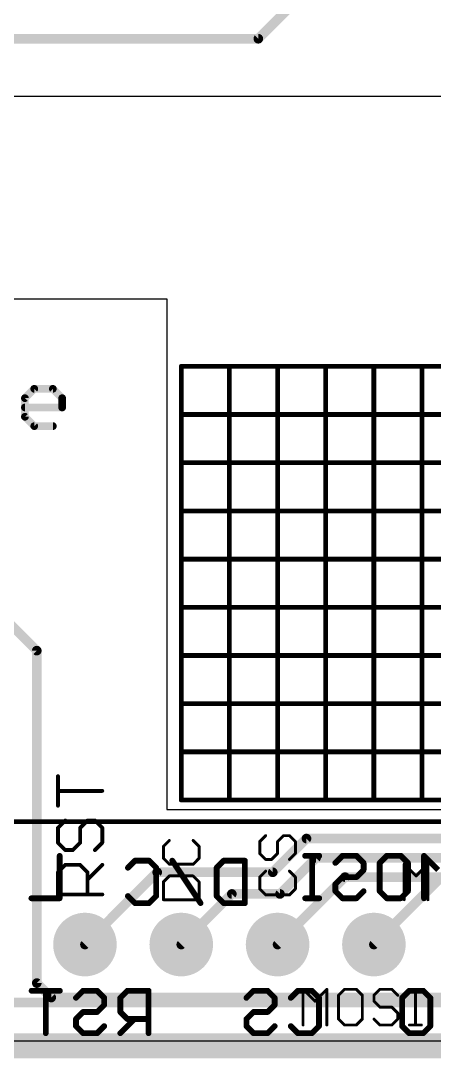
# Model space of a CAD drawing. Extents: x -31.2 to 31.2, y -41.1 to 40.8.
# Drawn here: x 2.12 to 13.02, y -41.1 to -13.75 of the extents above; entities that cross this region are included whole.
import ezdxf

# ---------------------------------------------------------------- set-up
doc = ezdxf.new("R2010")
doc.units = 0
for name, color, linetype in [('1', 12, 'CONTINUOUS'), ('16', 132, 'CONTINUOUS'), ('17', 110, 'CONTINUOUS'), ('20', 53, 'CONTINUOUS'), ('21', 40, 'CONTINUOUS'), ('22', 6, 'CONTINUOUS'), ('46', 140, 'CONTINUOUS'), ('51', 253, 'CONTINUOUS')]:
    doc.layers.add(name, color=color, linetype=linetype)

# ---------------------------------------------------------------- blocks, each defined once
blk = doc.blocks.new('RECT')
blk.add_solid([(-0.5, -0.5), (0.5, -0.5), (-0.5, 0.5), (0.5, 0.5)])
blk = doc.blocks.new('ROUNDP')
at = {"const_width": 0.5}
blk.add_lwpolyline([(0, -0.25, 1), (0, 0.25, 1), (0, -0.25)], format="xyb", dxfattribs=at)

msp = doc.modelspace()

# ---------------------------------------------------------------- linework, layer by layer
at = {"layer": '1'}
for points, const_width in [([(11.43, -38.1), (13.208, -36.322)], 0.254), ([(-5.207, -39.624), (20.828, -39.624)], 0.254), ([(-25.4, -40.64), (25.4, -40.64)], 0.4064)]:
    msp.add_lwpolyline(points, dxfattribs=dict(at, const_width=const_width))
at = {"layer": '1', "const_width": 0.127}
msp.add_lwpolyline([(11.3851, -38.0551, 1), (11.4749, -38.1449)], format="xyb", dxfattribs=at)
at = {"layer": '16'}
for points, const_width in [([(9.525, -13.081), (8.382, -14.224)], 0.254), ([(8.382, -14.224), (-15.113, -14.224)], 0.254), ([(1.397, -29.21), (2.54, -30.353)], 0.254), ([(2.54, -30.353), (2.54, -39.116)], 0.254), ([(9.652, -35.306), (8.763, -36.195)], 0.254), ([(23.368, -35.306), (9.652, -35.306)], 0.254), ([(9.906, -35.814), (8.9535, -36.7665)], 0.254), ([(23.876, -35.814), (9.906, -35.814)], 0.254), ([(5.715, -36.195), (3.81, -38.1)], 0.254), ([(8.763, -36.195), (5.715, -36.195)], 0.254), ([(10.668, -36.322), (8.89, -38.1)], 0.254), ([(24.13, -36.322), (10.668, -36.322)], 0.254), ([(7.6835, -36.7665), (6.35, -38.1)], 0.254), ([(8.9535, -36.7665), (7.6835, -36.7665)], 0.254), ([(2.54, -39.116), (2.921, -39.497)], 0.254), ([(2.921, -39.497), (18.034, -39.497)], 0.254), ([(-25.4, -40.894), (25.4, -40.894)], 0.4064)]:
    msp.add_lwpolyline(points, dxfattribs=dict(at, const_width=const_width))
at = {"layer": '16', "const_width": 0.127}
for points in [[(8.3371, -14.1791, 1), (8.4269, -14.2689)], [(8.382, -14.2875, 1), (8.382, -14.1605)], [(2.6035, -30.353, 1), (2.4765, -30.353)], [(2.4951, -30.3979, 1), (2.5849, -30.3081)], [(9.652, -35.2425, 1), (9.652, -35.3695)], [(9.6969, -35.3509, 1), (9.6071, -35.2611)], [(9.906, -35.7505, 1), (9.906, -35.8775)], [(9.9509, -35.8589, 1), (9.8611, -35.7691)], [(5.715, -36.1315, 1), (5.715, -36.2585)], [(5.7599, -36.2399, 1), (5.6701, -36.1501)], [(8.7181, -36.1501, 1), (8.8079, -36.2399)], [(8.763, -36.2585, 1), (8.763, -36.1315)], [(10.668, -36.2585, 1), (10.668, -36.3855)], [(10.7129, -36.3669, 1), (10.6231, -36.2771)], [(7.6835, -36.703, 1), (7.6835, -36.83)], [(7.7284, -36.8114, 1), (7.6386, -36.7216)], [(8.9535, -36.83, 1), (8.9535, -36.703)], [(8.9086, -36.7216, 1), (8.9984, -36.8114)], [(3.7651, -38.0551, 1), (3.8549, -38.1449)], [(6.3051, -38.0551, 1), (6.3949, -38.1449)], [(8.8451, -38.0551, 1), (8.9349, -38.1449)], [(2.5849, -39.0711, 1), (2.4951, -39.1609)], [(2.4765, -39.116, 1), (2.6035, -39.116)], [(2.921, -39.4335, 1), (2.921, -39.5605)], [(2.8761, -39.5419, 1), (2.9659, -39.4521)]]:
    msp.add_lwpolyline(points, format="xyb", dxfattribs=at)
at = {"layer": '20'}
for p, q in [((14.986, -15.748), (-14.986, -15.748)), ((-14.986, -21.082), (5.969, -21.082)), ((5.969, -21.082), (5.969, -34.544)), ((5.969, -34.544), (21.971, -34.544)), ((-28.702, -40.64), (28.702, -40.64))]:
    msp.add_line(p, q, dxfattribs=at)
at = {"layer": '21'}
for points, const_width in [([(2.2267, -23.6976), (2.4725, -23.4518)], 0.2032), ([(2.4725, -23.4518), (2.9639, -23.4518)], 0.2032), ([(2.9639, -23.4518), (3.2097, -23.6976)], 0.2032), ([(2.2267, -24.1891), (2.2267, -23.6976)], 0.2032), ([(3.2097, -23.6976), (3.2097, -23.9433)], 0.2032), ([(3.2097, -23.9433), (2.2267, -23.9433)], 0.2032), ([(2.4725, -24.4348), (2.2267, -24.1891)], 0.2032), ([(2.9639, -24.4348), (2.4725, -24.4348)], 0.2032), ([(3.0978, -34.4404), (3.0978, -33.6608)], 0.1016), ([(4.2672, -34.0506), (3.0978, -34.0506)], 0.1016), ([(3.2927, -34.8302), (3.0978, -35.0251)], 0.1016), ([(3.0978, -35.0251), (3.0978, -35.4149)], 0.1016), ([(3.6825, -35.0251), (3.8774, -34.8302)], 0.1016), ([(3.6825, -35.4149), (3.6825, -35.0251)], 0.1016), ([(3.8774, -34.8302), (4.0723, -34.8302)], 0.1016), ([(4.0723, -34.8302), (4.2672, -35.0251)], 0.1016), ([(4.2672, -35.0251), (4.2672, -35.4149)], 0.1016), ([(8.5761, -35.2293), (8.4193, -35.3861)], 0.0762), ([(8.8896, -35.3861), (9.0464, -35.2293)], 0.0762), ([(9.0464, -35.2293), (9.2031, -35.2293)], 0.0762), ([(9.2031, -35.2293), (9.3599, -35.3861)], 0.0762), ([(3.0978, -35.4149), (3.2927, -35.6098)], 0.1016), ([(3.4876, -35.6098), (3.6825, -35.4149)], 0.1016), ([(4.2672, -35.4149), (4.0723, -35.6098)], 0.1016), ([(6.0361, -35.3563), (5.8793, -35.5131)], 0.0762), ([(5.8793, -35.5131), (5.8793, -35.8266)], 0.0762), ([(6.8199, -35.5131), (6.6631, -35.3563)], 0.0762), ([(6.8199, -35.8266), (6.8199, -35.5131)], 0.0762), ([(8.4193, -35.3861), (8.4193, -35.6996)], 0.0762), ([(8.8896, -35.6996), (8.8896, -35.3861)], 0.0762), ([(9.3599, -35.3861), (9.3599, -35.6996)], 0.0762), ([(3.2927, -35.6098), (3.4876, -35.6098)], 0.1016), ([(5.8793, -35.8266), (6.0361, -35.9834)], 0.0762), ([(6.6631, -35.9834), (6.8199, -35.8266)], 0.0762), ([(8.4193, -35.6996), (8.5761, -35.8564)], 0.0762), ([(8.5761, -35.8564), (8.7328, -35.8564)], 0.0762), ([(8.7328, -35.8564), (8.8896, -35.6996)], 0.0762), ([(9.3599, -35.6996), (9.2031, -35.8564)], 0.0762), ([(3.0978, -36.1945), (3.2927, -35.9996)], 0.1016), ([(3.2927, -35.9996), (3.6825, -35.9996)], 0.1016), ([(3.6825, -35.9996), (3.8774, -36.1945)], 0.1016), ([(3.8774, -36.3894), (4.2672, -35.9996)], 0.1016), ([(6.0361, -35.9834), (6.6631, -35.9834)], 0.0762), ([(12.2289, -36.9189), (12.2289, -35.9783)], 0.0762), ([(12.2289, -35.9783), (12.5424, -36.2918)], 0.0762), ([(12.5424, -36.2918), (12.8559, -35.9783)], 0.0762), ([(12.8559, -35.9783), (12.8559, -36.9189)], 0.0762), ([(3.0978, -36.7792), (3.0978, -36.1945)], 0.1016), ([(3.8774, -36.1945), (3.8774, -36.7792)], 0.1016), ([(6.0361, -36.2918), (5.8793, -36.4486)], 0.0762), ([(6.6631, -36.2918), (6.0361, -36.2918)], 0.0762), ([(6.8199, -36.4486), (6.6631, -36.2918)], 0.0762), ([(8.5761, -36.1648), (8.4193, -36.3216)], 0.0762), ([(8.4193, -36.3216), (8.4193, -36.6351)], 0.0762), ([(9.3599, -36.3216), (9.2031, -36.1648)], 0.0762), ([(9.3599, -36.6351), (9.3599, -36.3216)], 0.0762), ([(5.8793, -36.4486), (5.8793, -36.9189)], 0.0762), ([(6.8199, -36.9189), (6.8199, -36.4486)], 0.0762), ([(8.4193, -36.6351), (8.5761, -36.7919)], 0.0762), ([(9.2031, -36.7919), (9.3599, -36.6351)], 0.0762), ([(4.2672, -36.7792), (3.0978, -36.7792)], 0.1016), ([(5.8793, -36.9189), (6.8199, -36.9189)], 0.0762), ([(8.5761, -36.7919), (9.2031, -36.7919)], 0.0762), ([(9.5619, -40.2209), (9.5619, -39.2803)], 0.0762), ([(9.5619, -39.2803), (9.8754, -39.5938)], 0.0762), ([(9.8754, -39.5938), (10.1889, -39.2803)], 0.0762), ([(10.1889, -39.2803), (10.1889, -40.2209)], 0.0762), ([(10.6541, -39.2803), (10.4974, -39.4371)], 0.0762), ([(10.9677, -39.2803), (10.6541, -39.2803)], 0.0762), ([(11.1245, -39.4371), (10.9677, -39.2803)], 0.0762), ([(11.5897, -39.2803), (11.4329, -39.4371)], 0.0762), ([(11.9032, -39.2803), (11.5897, -39.2803)], 0.0762), ([(12.06, -39.4371), (11.9032, -39.2803)], 0.0762), ([(12.3684, -39.2803), (12.682, -39.2803)], 0.0762), ([(12.5252, -40.2209), (12.5252, -39.2803)], 0.0762), ([(10.4974, -39.4371), (10.4974, -40.0641)], 0.0762), ([(11.1245, -40.0641), (11.1245, -39.4371)], 0.0762), ([(11.4329, -39.4371), (11.4329, -39.5938)], 0.0762), ([(11.4329, -39.5938), (11.5897, -39.7506)], 0.0762), ([(11.5897, -39.7506), (11.9032, -39.7506)], 0.0762), ([(11.9032, -39.7506), (12.06, -39.9074)], 0.0762), ([(12.06, -39.9074), (12.06, -40.0641)], 0.0762), ([(10.4974, -40.0641), (10.6541, -40.2209)], 0.0762), ([(10.6541, -40.2209), (10.9677, -40.2209)], 0.0762), ([(10.9677, -40.2209), (11.1245, -40.0641)], 0.0762), ([(11.5897, -40.2209), (11.4329, -40.0641)], 0.0762), ([(11.9032, -40.2209), (11.5897, -40.2209)], 0.0762), ([(12.06, -40.0641), (11.9032, -40.2209)], 0.0762), ([(12.3684, -40.2209), (12.682, -40.2209)], 0.0762)]:
    msp.add_lwpolyline(points, dxfattribs=dict(at, const_width=const_width))
for points, const_width in [([(2.4725, -23.401, 1), (2.4725, -23.5026)], 0.1016), ([(2.5084, -23.4877, 1), (2.4365, -23.4159)], 0.1016), ([(2.9999, -23.4159, 1), (2.928, -23.4877)], 0.1016), ([(2.9639, -23.5026, 1), (2.9639, -23.401)], 0.1016), ([(2.2775, -23.6976, 1), (2.1759, -23.6976)], 0.1016), ([(2.1908, -23.6617, 1), (2.2626, -23.7335)], 0.1016), ([(3.2605, -23.6976, 1), (3.1589, -23.6976)], 0.1016), ([(3.1738, -23.7335, 1), (3.2456, -23.6617)], 0.1016), ([(2.2267, -23.8925, 1), (2.2267, -23.9941)], 0.1016), ([(3.1589, -23.9433, 1), (3.2605, -23.9433)], 0.1016), ([(3.2097, -23.9941, 1), (3.2097, -23.8925)], 0.1016), ([(2.2626, -24.1531, 1), (2.1908, -24.225)], 0.1016), ([(2.1759, -24.1891, 1), (2.2775, -24.1891)], 0.1016), ([(2.4725, -24.384, 1), (2.4725, -24.4856)], 0.1016), ([(2.9639, -24.4856, 1), (2.9639, -24.384)], 0.1016), ([(2.4365, -24.4707, 1), (2.5084, -24.3989)], 0.1016), ([(3.1232, -33.6608, 1), (3.0724, -33.6608)], 0.0508), ([(3.0978, -34.0252, 1), (3.0978, -34.076)], 0.0508), ([(4.2672, -34.076, 1), (4.2672, -34.0252)], 0.0508), ([(3.0724, -34.4404, 1), (3.1232, -34.4404)], 0.0508), ([(3.0798, -35.0071, 1), (3.1158, -35.0431)], 0.0508), ([(3.1232, -35.0251, 1), (3.0724, -35.0251)], 0.0508), ([(3.3107, -34.8482, 1), (3.2747, -34.8122)], 0.0508), ([(3.6645, -35.0071, 1), (3.7005, -35.0431)], 0.0508), ([(3.7079, -35.0251, 1), (3.6571, -35.0251)], 0.0508), ([(3.8774, -34.8048, 1), (3.8774, -34.8556)], 0.0508), ([(3.8954, -34.8482, 1), (3.8594, -34.8122)], 0.0508), ([(4.0903, -34.8122, 1), (4.0543, -34.8482)], 0.0508), ([(4.0723, -34.8556, 1), (4.0723, -34.8048)], 0.0508), ([(4.2926, -35.0251, 1), (4.2418, -35.0251)], 0.0508), ([(4.2492, -35.0431, 1), (4.2852, -35.0071)], 0.0508), ([(8.5895, -35.2428, 1), (8.5626, -35.2158)], 0.0381), ([(9.0464, -35.2103, 1), (9.0464, -35.2484)], 0.0381), ([(9.0598, -35.2428, 1), (9.0329, -35.2158)], 0.0381), ([(9.2166, -35.2158, 1), (9.1897, -35.2428)], 0.0381), ([(9.2031, -35.2484, 1), (9.2031, -35.2103)], 0.0381), ([(3.1158, -35.3969, 1), (3.0798, -35.4329)], 0.0508), ([(3.0724, -35.4149, 1), (3.1232, -35.4149)], 0.0508), ([(3.6571, -35.4149, 1), (3.7079, -35.4149)], 0.0508), ([(3.7005, -35.4329, 1), (3.6645, -35.3969)], 0.0508), ([(4.2418, -35.4149, 1), (4.2926, -35.4149)], 0.0508), ([(4.2852, -35.4329, 1), (4.2492, -35.3969)], 0.0508), ([(5.8983, -35.5131, 1), (5.8602, -35.5131)], 0.0381), ([(5.8658, -35.4996, 1), (5.8928, -35.5266)], 0.0381), ([(6.0495, -35.3698, 1), (6.0226, -35.3428)], 0.0381), ([(6.6766, -35.3428, 1), (6.6497, -35.3698)], 0.0381), ([(6.839, -35.5131, 1), (6.8009, -35.5131)], 0.0381), ([(6.8064, -35.5266, 1), (6.8334, -35.4996)], 0.0381), ([(8.4383, -35.3861, 1), (8.4002, -35.3861)], 0.0381), ([(8.4058, -35.3726, 1), (8.4328, -35.3996)], 0.0381), ([(8.9086, -35.3861, 1), (8.8705, -35.3861)], 0.0381), ([(8.8761, -35.3726, 1), (8.9031, -35.3996)], 0.0381), ([(9.3789, -35.3861, 1), (9.3408, -35.3861)], 0.0381), ([(9.3464, -35.3996, 1), (9.3734, -35.3726)], 0.0381), ([(3.2927, -35.5844, 1), (3.2927, -35.6352)], 0.0508), ([(3.2747, -35.6278, 1), (3.3107, -35.5918)], 0.0508), ([(3.4696, -35.5918, 1), (3.5056, -35.6278)], 0.0508), ([(3.4876, -35.6352, 1), (3.4876, -35.5844)], 0.0508), ([(4.0543, -35.5918, 1), (4.0903, -35.6278)], 0.0508), ([(5.8602, -35.8266, 1), (5.8983, -35.8266)], 0.0381), ([(5.8928, -35.8131, 1), (5.8658, -35.8401)], 0.0381), ([(6.8009, -35.8266, 1), (6.839, -35.8266)], 0.0381), ([(6.8334, -35.8401, 1), (6.8064, -35.8131)], 0.0381), ([(8.4002, -35.6996, 1), (8.4383, -35.6996)], 0.0381), ([(8.4328, -35.6861, 1), (8.4058, -35.7131)], 0.0381), ([(8.5761, -35.8373, 1), (8.5761, -35.8754)], 0.0381), ([(8.5626, -35.8699, 1), (8.5895, -35.8429)], 0.0381), ([(8.7194, -35.8429, 1), (8.7463, -35.8699)], 0.0381), ([(8.7328, -35.8754, 1), (8.7328, -35.8373)], 0.0381), ([(8.8705, -35.6996, 1), (8.9086, -35.6996)], 0.0381), ([(8.9031, -35.7131, 1), (8.8761, -35.6861)], 0.0381), ([(9.1897, -35.8429, 1), (9.2166, -35.8699)], 0.0381), ([(9.3408, -35.6996, 1), (9.3789, -35.6996)], 0.0381), ([(9.3734, -35.7131, 1), (9.3464, -35.6861)], 0.0381), ([(3.2927, -35.9742, 1), (3.2927, -36.025)], 0.0508), ([(3.3107, -36.0176, 1), (3.2747, -35.9816)], 0.0508), ([(3.7005, -35.9816, 1), (3.6645, -36.0176)], 0.0508), ([(3.6825, -36.025, 1), (3.6825, -35.9742)], 0.0508), ([(4.2852, -36.0176, 1), (4.2492, -35.9816)], 0.0508), ([(6.0361, -35.9643, 1), (6.0361, -36.0024)], 0.0381), ([(6.0226, -35.9969, 1), (6.0495, -35.9699)], 0.0381), ([(6.6497, -35.9699, 1), (6.6766, -35.9969)], 0.0381), ([(6.6631, -36.0024, 1), (6.6631, -35.9643)], 0.0381), ([(12.2479, -35.9783, 1), (12.2098, -35.9783)], 0.0381), ([(12.2423, -35.9648, 1), (12.2154, -35.9918)], 0.0381), ([(12.875, -35.9783, 1), (12.8369, -35.9783)], 0.0381), ([(12.8694, -35.9918, 1), (12.8425, -35.9648)], 0.0381), ([(3.0798, -36.1765, 1), (3.1158, -36.2125)], 0.0508), ([(3.1232, -36.1945, 1), (3.0724, -36.1945)], 0.0508), ([(3.8594, -36.3714, 1), (3.8954, -36.4074)], 0.0508), ([(3.9028, -36.1945, 1), (3.852, -36.1945)], 0.0508), ([(3.8594, -36.2125, 1), (3.8954, -36.1765)], 0.0508), ([(6.0361, -36.2728, 1), (6.0361, -36.3109)], 0.0381), ([(6.0495, -36.3053, 1), (6.0226, -36.2784)], 0.0381), ([(6.6766, -36.2784, 1), (6.6497, -36.3053)], 0.0381), ([(6.6631, -36.3109, 1), (6.6631, -36.2728)], 0.0381), ([(8.4383, -36.3216, 1), (8.4002, -36.3216)], 0.0381), ([(8.4058, -36.3081, 1), (8.4328, -36.3351)], 0.0381), ([(8.5895, -36.1783, 1), (8.5626, -36.1514)], 0.0381), ([(9.2166, -36.1514, 1), (9.1897, -36.1783)], 0.0381), ([(9.3789, -36.3216, 1), (9.3408, -36.3216)], 0.0381), ([(9.3464, -36.3351, 1), (9.3734, -36.3081)], 0.0381), ([(12.5289, -36.2784, 1), (12.5559, -36.3053)], 0.0381), ([(12.5289, -36.3053, 1), (12.5559, -36.2784)], 0.0381), ([(5.8983, -36.4486, 1), (5.8602, -36.4486)], 0.0381), ([(5.8658, -36.4351, 1), (5.8928, -36.4621)], 0.0381), ([(6.839, -36.4486, 1), (6.8009, -36.4486)], 0.0381), ([(6.8064, -36.4621, 1), (6.8334, -36.4351)], 0.0381), ([(8.4002, -36.6351, 1), (8.4383, -36.6351)], 0.0381), ([(8.4328, -36.6217, 1), (8.4058, -36.6486)], 0.0381), ([(9.3408, -36.6351, 1), (9.3789, -36.6351)], 0.0381), ([(9.3734, -36.6486, 1), (9.3464, -36.6217)], 0.0381), ([(3.0978, -36.7538, 1), (3.0978, -36.8046)], 0.0508), ([(3.0724, -36.7792, 1), (3.1232, -36.7792)], 0.0508), ([(3.852, -36.7792, 1), (3.9028, -36.7792)], 0.0508), ([(4.2672, -36.8046, 1), (4.2672, -36.7538)], 0.0508), ([(5.8602, -36.9189, 1), (5.8983, -36.9189)], 0.0381), ([(5.8793, -36.8999, 1), (5.8793, -36.938)], 0.0381), ([(6.8009, -36.9189, 1), (6.839, -36.9189)], 0.0381), ([(6.8199, -36.938, 1), (6.8199, -36.8999)], 0.0381), ([(8.5761, -36.7728, 1), (8.5761, -36.8109)], 0.0381), ([(8.5626, -36.8054, 1), (8.5895, -36.7784)], 0.0381), ([(9.1897, -36.7784, 1), (9.2166, -36.8054)], 0.0381), ([(9.2031, -36.8109, 1), (9.2031, -36.7728)], 0.0381), ([(12.2098, -36.9189, 1), (12.2479, -36.9189)], 0.0381), ([(12.8369, -36.9189, 1), (12.875, -36.9189)], 0.0381), ([(9.5809, -39.2803, 1), (9.5428, -39.2803)], 0.0381), ([(9.5753, -39.2668, 1), (9.5484, -39.2938)], 0.0381), ([(10.208, -39.2803, 1), (10.1699, -39.2803)], 0.0381), ([(10.2024, -39.2938, 1), (10.1755, -39.2668)], 0.0381), ([(10.6541, -39.2612, 1), (10.6541, -39.2993)], 0.0381), ([(10.6676, -39.2938, 1), (10.6407, -39.2668)], 0.0381), ([(10.9812, -39.2668, 1), (10.9542, -39.2938)], 0.0381), ([(10.9677, -39.2993, 1), (10.9677, -39.2612)], 0.0381), ([(11.5897, -39.2612, 1), (11.5897, -39.2993)], 0.0381), ([(11.6031, -39.2938, 1), (11.5762, -39.2668)], 0.0381), ([(11.9167, -39.2668, 1), (11.8897, -39.2938)], 0.0381), ([(11.9032, -39.2993, 1), (11.9032, -39.2612)], 0.0381), ([(12.3684, -39.2612, 1), (12.3684, -39.2993)], 0.0381), ([(12.5442, -39.2803, 1), (12.5061, -39.2803)], 0.0381), ([(12.682, -39.2993, 1), (12.682, -39.2612)], 0.0381), ([(9.8619, -39.5804, 1), (9.8889, -39.6073)], 0.0381), ([(9.8619, -39.6073, 1), (9.8889, -39.5804)], 0.0381), ([(10.5164, -39.4371, 1), (10.4783, -39.4371)], 0.0381), ([(10.4839, -39.4236, 1), (10.5109, -39.4505)], 0.0381), ([(11.1435, -39.4371, 1), (11.1054, -39.4371)], 0.0381), ([(11.111, -39.4505, 1), (11.1379, -39.4236)], 0.0381), ([(11.452, -39.4371, 1), (11.4139, -39.4371)], 0.0381), ([(11.4194, -39.4236, 1), (11.4464, -39.4505)], 0.0381), ([(11.4464, -39.5804, 1), (11.4194, -39.6073)], 0.0381), ([(11.4139, -39.5938, 1), (11.452, -39.5938)], 0.0381), ([(12.0465, -39.4505, 1), (12.0734, -39.4236)], 0.0381), ([(11.5897, -39.7315, 1), (11.5897, -39.7696)], 0.0381), ([(11.5762, -39.7641, 1), (11.6031, -39.7371)], 0.0381), ([(11.9167, -39.7371, 1), (11.8897, -39.7641)], 0.0381), ([(11.9032, -39.7696, 1), (11.9032, -39.7315)], 0.0381), ([(12.079, -39.9074, 1), (12.0409, -39.9074)], 0.0381), ([(12.0465, -39.9208, 1), (12.0734, -39.8939)], 0.0381), ([(10.5109, -40.0507, 1), (10.4839, -40.0776)], 0.0381), ([(10.4783, -40.0641, 1), (10.5164, -40.0641)], 0.0381), ([(10.6541, -40.2019, 1), (10.6541, -40.24)], 0.0381), ([(10.6407, -40.2344, 1), (10.6676, -40.2074)], 0.0381), ([(10.9542, -40.2074, 1), (10.9812, -40.2344)], 0.0381), ([(10.9677, -40.24, 1), (10.9677, -40.2019)], 0.0381), ([(11.1054, -40.0641, 1), (11.1435, -40.0641)], 0.0381), ([(11.1379, -40.0776, 1), (11.111, -40.0507)], 0.0381), ([(11.4464, -40.0507, 1), (11.4194, -40.0776)], 0.0381), ([(11.5897, -40.2019, 1), (11.5897, -40.24)], 0.0381), ([(11.5762, -40.2344, 1), (11.6031, -40.2074)], 0.0381), ([(11.8897, -40.2074, 1), (11.9167, -40.2344)], 0.0381), ([(11.9032, -40.24, 1), (11.9032, -40.2019)], 0.0381), ([(12.0409, -40.0641, 1), (12.079, -40.0641)], 0.0381), ([(12.0734, -40.0776, 1), (12.0465, -40.0507)], 0.0381), ([(12.3684, -40.2019, 1), (12.3684, -40.24)], 0.0381), ([(12.682, -40.24, 1), (12.682, -40.2019)], 0.0381), ([(9.5428, -40.2209, 1), (9.5809, -40.2209)], 0.0381), ([(10.1699, -40.2209, 1), (10.208, -40.2209)], 0.0381), ([(12.5061, -40.2209, 1), (12.5442, -40.2209)], 0.0381)]:
    msp.add_lwpolyline(points, format="xyb", dxfattribs=dict(at, const_width=const_width))
at = {"layer": '22'}
for points, const_width in [([(-25.1, -34.86), (25.1, -34.86)], 0.127), ([(3.1428, -35.7622), (3.1428, -36.8808)], 0.1524), ([(4.9434, -36.0757), (5.1298, -35.8892)], 0.1524), ([(5.1298, -35.8892), (5.5027, -35.8892)], 0.1524), ([(5.5027, -35.8892), (5.6891, -36.0757)], 0.1524), ([(6.8585, -37.0078), (6.1128, -35.8892)], 0.1524), ([(7.2822, -36.0757), (7.4686, -35.8892)], 0.1524), ([(7.4686, -35.8892), (8.0279, -35.8892)], 0.1524), ([(8.0279, -35.8892), (8.0279, -37.0078)], 0.1524), ([(9.9895, -35.7622), (9.6167, -35.7622)], 0.1524), ([(9.8031, -36.8808), (9.8031, -35.7622)], 0.1524), ([(10.4132, -35.9487), (10.5996, -35.7622)], 0.1524), ([(10.5996, -35.7622), (10.9725, -35.7622)], 0.1524), ([(10.9725, -35.7622), (11.1589, -35.9487)], 0.1524), ([(11.5826, -35.9487), (11.769, -35.7622)], 0.1524), ([(11.769, -35.7622), (12.1419, -35.7622)], 0.1524), ([(12.1419, -35.7622), (12.3283, -35.9487)], 0.1524), ([(13.1248, -36.1351), (12.752, -35.7622)], 0.1524), ([(12.752, -35.7622), (12.752, -36.8808)], 0.1524), ([(5.6891, -36.0757), (5.6891, -36.8214)], 0.1524), ([(7.2822, -36.8214), (7.2822, -36.0757)], 0.1524), ([(11.1589, -36.1351), (10.9725, -36.3215)], 0.1524), ([(11.1589, -35.9487), (11.1589, -36.1351)], 0.1524), ([(11.5826, -36.6944), (11.5826, -35.9487)], 0.1524), ([(12.3283, -35.9487), (12.3283, -36.6944)], 0.1524), ([(10.5996, -36.3215), (10.4132, -36.508)], 0.1524), ([(10.9725, -36.3215), (10.5996, -36.3215)], 0.1524), ([(10.4132, -36.508), (10.4132, -36.6944)], 0.1524), ([(10.4132, -36.6944), (10.5996, -36.8808)], 0.1524), ([(10.9725, -36.8808), (11.1589, -36.6944)], 0.1524), ([(11.769, -36.8808), (11.5826, -36.6944)], 0.1524), ([(12.3283, -36.6944), (12.1419, -36.8808)], 0.1524), ([(3.1428, -36.8808), (2.3971, -36.8808)], 0.1524), ([(5.1298, -37.0078), (4.9434, -36.8214)], 0.1524), ([(5.6891, -36.8214), (5.5027, -37.0078)], 0.1524), ([(7.4686, -37.0078), (7.2822, -36.8214)], 0.1524), ([(9.9895, -36.8808), (9.6167, -36.8808)], 0.1524), ([(10.5996, -36.8808), (10.9725, -36.8808)], 0.1524), ([(12.1419, -36.8808), (11.769, -36.8808)], 0.1524), ([(5.5027, -37.0078), (5.1298, -37.0078)], 0.1524), ([(8.0279, -37.0078), (7.4686, -37.0078)], 0.1524), ([(3.1491, -39.3182), (2.4034, -39.3182)], 0.1524), ([(2.7763, -40.4368), (2.7763, -39.3182)], 0.1524), ([(3.5728, -39.5047), (3.7592, -39.3182)], 0.1524), ([(3.7592, -39.3182), (4.1321, -39.3182)], 0.1524), ([(4.1321, -39.3182), (4.3185, -39.5047)], 0.1524), ([(4.9286, -39.3182), (4.7422, -39.5047)], 0.1524), ([(5.4879, -39.3182), (4.9286, -39.3182)], 0.1524), ([(5.4879, -40.4368), (5.4879, -39.3182)], 0.1524), ([(8.0681, -39.5047), (8.2545, -39.3182)], 0.1524), ([(8.2545, -39.3182), (8.6274, -39.3182)], 0.1524), ([(8.6274, -39.3182), (8.8138, -39.5047)], 0.1524), ([(9.2375, -39.5047), (9.4239, -39.3182)], 0.1524), ([(9.4239, -39.3182), (9.7968, -39.3182)], 0.1524), ([(9.7968, -39.3182), (9.9832, -39.5047)], 0.1524), ([(12.1736, -39.5047), (12.36, -39.3182)], 0.1524), ([(12.36, -39.3182), (12.7329, -39.3182)], 0.1524), ([(12.7329, -39.3182), (12.9193, -39.5047)], 0.1524), ([(4.3185, -39.6911), (4.1321, -39.8775)], 0.1524), ([(4.3185, -39.5047), (4.3185, -39.6911)], 0.1524), ([(4.7422, -39.5047), (4.7422, -39.8775)], 0.1524), ([(8.8138, -39.6911), (8.6274, -39.8775)], 0.1524), ([(8.8138, -39.5047), (8.8138, -39.6911)], 0.1524), ([(9.9832, -39.5047), (9.9832, -40.2504)], 0.1524), ([(12.1736, -40.2504), (12.1736, -39.5047)], 0.1524), ([(12.9193, -39.5047), (12.9193, -40.2504)], 0.1524), ([(3.7592, -39.8775), (3.5728, -40.0639)], 0.1524), ([(4.1321, -39.8775), (3.7592, -39.8775)], 0.1524), ([(4.7422, -39.8775), (4.9286, -40.0639)], 0.1524), ([(8.2545, -39.8775), (8.0681, -40.0639)], 0.1524), ([(8.6274, -39.8775), (8.2545, -39.8775)], 0.1524), ([(3.5728, -40.0639), (3.5728, -40.2504)], 0.1524), ([(3.5728, -40.2504), (3.7592, -40.4368)], 0.1524), ([(4.1321, -40.4368), (4.3185, -40.2504)], 0.1524), ([(5.1151, -40.0639), (4.7422, -40.4368)], 0.1524), ([(4.9286, -40.0639), (5.4879, -40.0639)], 0.1524), ([(8.0681, -40.0639), (8.0681, -40.2504)], 0.1524), ([(8.0681, -40.2504), (8.2545, -40.4368)], 0.1524), ([(8.6274, -40.4368), (8.8138, -40.2504)], 0.1524), ([(9.4239, -40.4368), (9.2375, -40.2504)], 0.1524), ([(9.9832, -40.2504), (9.7968, -40.4368)], 0.1524), ([(12.36, -40.4368), (12.1736, -40.2504)], 0.1524), ([(12.9193, -40.2504), (12.7329, -40.4368)], 0.1524), ([(3.7592, -40.4368), (4.1321, -40.4368)], 0.1524), ([(8.2545, -40.4368), (8.6274, -40.4368)], 0.1524), ([(9.7968, -40.4368), (9.4239, -40.4368)], 0.1524), ([(12.7329, -40.4368), (12.36, -40.4368)], 0.1524)]:
    msp.add_lwpolyline(points, dxfattribs=dict(at, const_width=const_width))
at = {"layer": '22', "const_width": 0.0762}
for points in [[(3.1809, -35.7622, 1), (3.1047, -35.7622)], [(5.1298, -35.8511, 1), (5.1298, -35.9273)], [(5.1568, -35.9162, 1), (5.1029, -35.8623)], [(5.5296, -35.8623, 1), (5.4757, -35.9162)], [(5.5027, -35.9273, 1), (5.5027, -35.8511)], [(6.1445, -35.8681, 1), (6.0811, -35.9104)], [(7.4686, -35.8511, 1), (7.4686, -35.9273)], [(7.4956, -35.9162, 1), (7.4417, -35.8623)], [(8.066, -35.8892, 1), (7.9898, -35.8892)], [(8.0279, -35.9273, 1), (8.0279, -35.8511)], [(9.6167, -35.7241, 1), (9.6167, -35.8003)], [(9.8412, -35.7622, 1), (9.765, -35.7622)], [(9.9895, -35.8003, 1), (9.9895, -35.7241)], [(10.5996, -35.7241, 1), (10.5996, -35.8003)], [(10.6266, -35.7892, 1), (10.5727, -35.7353)], [(10.9994, -35.7353, 1), (10.9455, -35.7892)], [(10.9725, -35.8003, 1), (10.9725, -35.7241)], [(11.769, -35.7241, 1), (11.769, -35.8003)], [(11.796, -35.7892, 1), (11.7421, -35.7353)], [(12.1688, -35.7353, 1), (12.1149, -35.7892)], [(12.1419, -35.8003, 1), (12.1419, -35.7241)], [(12.7901, -35.7622, 1), (12.7139, -35.7622)], [(12.7789, -35.7353, 1), (12.7251, -35.7892)], [(4.9165, -36.0487, 1), (4.9703, -36.1026)], [(5.7272, -36.0757, 1), (5.651, -36.0757)], [(5.6622, -36.1026, 1), (5.716, -36.0487)], [(7.3203, -36.0757, 1), (7.2441, -36.0757)], [(7.2553, -36.0487, 1), (7.3091, -36.1026)], [(10.3863, -35.9217, 1), (10.4401, -35.9756)], [(11.197, -35.9487, 1), (11.1208, -35.9487)], [(11.1208, -36.1351, 1), (11.197, -36.1351)], [(11.132, -35.9756, 1), (11.1858, -35.9217)], [(11.1858, -36.162, 1), (11.132, -36.1082)], [(11.6207, -35.9487, 1), (11.5445, -35.9487)], [(11.5557, -35.9217, 1), (11.6095, -35.9756)], [(12.3664, -35.9487, 1), (12.2902, -35.9487)], [(12.3014, -35.9756, 1), (12.3552, -35.9217)], [(10.5996, -36.2834, 1), (10.5996, -36.3596)], [(10.6266, -36.3485, 1), (10.5727, -36.2946)], [(10.9455, -36.2946, 1), (10.9994, -36.3485)], [(10.9725, -36.3596, 1), (10.9725, -36.2834)], [(10.4513, -36.508, 1), (10.3751, -36.508)], [(10.3863, -36.481, 1), (10.4401, -36.5349)], [(10.4401, -36.6674, 1), (10.3863, -36.7213)], [(11.1858, -36.7213, 1), (11.132, -36.6674)], [(11.6095, -36.6674, 1), (11.5557, -36.7213)], [(12.3552, -36.7213, 1), (12.3014, -36.6674)], [(2.3971, -36.8427, 1), (2.3971, -36.9189)], [(3.1047, -36.8808, 1), (3.1809, -36.8808)], [(3.1428, -36.9189, 1), (3.1428, -36.8427)], [(4.9703, -36.7944, 1), (4.9165, -36.8483)], [(5.651, -36.8214, 1), (5.7272, -36.8214)], [(5.716, -36.8483, 1), (5.6622, -36.7944)], [(7.3091, -36.7944, 1), (7.2553, -36.8483)], [(7.2441, -36.8214, 1), (7.3203, -36.8214)], [(9.6167, -36.8427, 1), (9.6167, -36.9189)], [(9.765, -36.8808, 1), (9.8412, -36.8808)], [(9.9895, -36.9189, 1), (9.9895, -36.8427)], [(10.3751, -36.6944, 1), (10.4513, -36.6944)], [(10.5996, -36.8427, 1), (10.5996, -36.9189)], [(10.5727, -36.9077, 1), (10.6266, -36.8539)], [(10.9455, -36.8539, 1), (10.9994, -36.9077)], [(10.9725, -36.9189, 1), (10.9725, -36.8427)], [(11.5445, -36.6944, 1), (11.6207, -36.6944)], [(11.769, -36.8427, 1), (11.769, -36.9189)], [(11.7421, -36.9077, 1), (11.796, -36.8539)], [(12.1149, -36.8539, 1), (12.1688, -36.9077)], [(12.1419, -36.9189, 1), (12.1419, -36.8427)], [(12.2902, -36.6944, 1), (12.3664, -36.6944)], [(12.7139, -36.8808, 1), (12.7901, -36.8808)], [(5.1298, -36.9697, 1), (5.1298, -37.0459)], [(5.1029, -37.0347, 1), (5.1568, -36.9809)], [(5.4757, -36.9809, 1), (5.5296, -37.0347)], [(5.5027, -37.0459, 1), (5.5027, -36.9697)], [(6.8268, -37.0289, 1), (6.8902, -36.9867)], [(7.4686, -36.9697, 1), (7.4686, -37.0459)], [(7.4417, -37.0347, 1), (7.4956, -36.9809)], [(7.9898, -37.0078, 1), (8.066, -37.0078)], [(8.0279, -37.0459, 1), (8.0279, -36.9697)], [(2.4034, -39.2801, 1), (2.4034, -39.3563)], [(2.8144, -39.3182, 1), (2.7382, -39.3182)], [(3.1491, -39.3563, 1), (3.1491, -39.2801)], [(3.7592, -39.2801, 1), (3.7592, -39.3563)], [(3.7862, -39.3452, 1), (3.7323, -39.2913)], [(4.159, -39.2913, 1), (4.1051, -39.3452)], [(4.1321, -39.3563, 1), (4.1321, -39.2801)], [(4.9286, -39.2801, 1), (4.9286, -39.3563)], [(4.9556, -39.3452, 1), (4.9017, -39.2913)], [(5.526, -39.3182, 1), (5.4498, -39.3182)], [(5.4879, -39.3563, 1), (5.4879, -39.2801)], [(8.2545, -39.2801, 1), (8.2545, -39.3563)], [(8.2815, -39.3452, 1), (8.2276, -39.2913)], [(8.6543, -39.2913, 1), (8.6004, -39.3452)], [(8.6274, -39.3563, 1), (8.6274, -39.2801)], [(9.4239, -39.2801, 1), (9.4239, -39.3563)], [(9.4509, -39.3452, 1), (9.397, -39.2913)], [(9.8237, -39.2913, 1), (9.7698, -39.3452)], [(9.7968, -39.3563, 1), (9.7968, -39.2801)], [(12.36, -39.2801, 1), (12.36, -39.3563)], [(12.387, -39.3452, 1), (12.3331, -39.2913)], [(12.7598, -39.2913, 1), (12.7059, -39.3452)], [(12.7329, -39.3563, 1), (12.7329, -39.2801)], [(3.5459, -39.4777, 1), (3.5997, -39.5316)], [(4.3566, -39.5047, 1), (4.2804, -39.5047)], [(4.2804, -39.6911, 1), (4.3566, -39.6911)], [(4.2916, -39.5316, 1), (4.3454, -39.4777)], [(4.3454, -39.718, 1), (4.2916, -39.6642)], [(4.7803, -39.5047, 1), (4.7041, -39.5047)], [(4.7153, -39.4777, 1), (4.7691, -39.5316)], [(8.0412, -39.4777, 1), (8.095, -39.5316)], [(8.8519, -39.5047, 1), (8.7757, -39.5047)], [(8.7757, -39.6911, 1), (8.8519, -39.6911)], [(8.7869, -39.5316, 1), (8.8407, -39.4777)], [(8.8407, -39.718, 1), (8.7869, -39.6642)], [(9.2106, -39.4777, 1), (9.2644, -39.5316)], [(10.0213, -39.5047, 1), (9.9451, -39.5047)], [(9.9563, -39.5316, 1), (10.0101, -39.4777)], [(12.2117, -39.5047, 1), (12.1355, -39.5047)], [(12.1467, -39.4777, 1), (12.2005, -39.5316)], [(12.9574, -39.5047, 1), (12.8812, -39.5047)], [(12.8924, -39.5316, 1), (12.9463, -39.4777)], [(3.7592, -39.8394, 1), (3.7592, -39.9156)], [(3.7862, -39.9045, 1), (3.7323, -39.8506)], [(4.1051, -39.8506, 1), (4.159, -39.9045)], [(4.1321, -39.9156, 1), (4.1321, -39.8394)], [(4.7691, -39.8506, 1), (4.7153, -39.9045)], [(4.7041, -39.8775, 1), (4.7803, -39.8775)], [(8.2545, -39.8394, 1), (8.2545, -39.9156)], [(8.2815, -39.9045, 1), (8.2276, -39.8506)], [(8.6004, -39.8506, 1), (8.6543, -39.9045)], [(8.6274, -39.9156, 1), (8.6274, -39.8394)], [(3.6109, -40.0639, 1), (3.5347, -40.0639)], [(3.5459, -40.037, 1), (3.5997, -40.0909)], [(3.5997, -40.2234, 1), (3.5459, -40.2773)], [(4.3454, -40.2773, 1), (4.2916, -40.2234)], [(4.9286, -40.0258, 1), (4.9286, -40.102)], [(4.9017, -40.0909, 1), (4.9556, -40.037)], [(5.142, -40.0909, 1), (5.0881, -40.037)], [(5.4879, -40.102, 1), (5.4879, -40.0258)], [(8.1062, -40.0639, 1), (8.03, -40.0639)], [(8.0412, -40.037, 1), (8.095, -40.0909)], [(8.095, -40.2234, 1), (8.0412, -40.2773)], [(8.8407, -40.2773, 1), (8.7869, -40.2234)], [(9.2644, -40.2234, 1), (9.2106, -40.2773)], [(10.0101, -40.2773, 1), (9.9563, -40.2234)], [(12.2005, -40.2234, 1), (12.1467, -40.2773)], [(12.9463, -40.2773, 1), (12.8924, -40.2234)], [(2.7382, -40.4368, 1), (2.8144, -40.4368)], [(3.5347, -40.2504, 1), (3.6109, -40.2504)], [(3.7592, -40.3987, 1), (3.7592, -40.4749)], [(3.7323, -40.4637, 1), (3.7862, -40.4099)], [(4.1051, -40.4099, 1), (4.159, -40.4637)], [(4.1321, -40.4749, 1), (4.1321, -40.3987)], [(4.7153, -40.4099, 1), (4.7691, -40.4637)], [(5.4498, -40.4368, 1), (5.526, -40.4368)], [(8.03, -40.2504, 1), (8.1062, -40.2504)], [(8.2545, -40.3987, 1), (8.2545, -40.4749)], [(8.2276, -40.4637, 1), (8.2815, -40.4099)], [(8.6004, -40.4099, 1), (8.6543, -40.4637)], [(8.6274, -40.4749, 1), (8.6274, -40.3987)], [(9.4239, -40.3987, 1), (9.4239, -40.4749)], [(9.397, -40.4637, 1), (9.4509, -40.4099)], [(9.7698, -40.4099, 1), (9.8237, -40.4637)], [(9.7968, -40.4749, 1), (9.7968, -40.3987)], [(9.9451, -40.2504, 1), (10.0213, -40.2504)], [(12.1355, -40.2504, 1), (12.2117, -40.2504)], [(12.36, -40.3987, 1), (12.36, -40.4749)], [(12.3331, -40.4637, 1), (12.387, -40.4099)], [(12.7059, -40.4099, 1), (12.7598, -40.4637)], [(12.7329, -40.4749, 1), (12.7329, -40.3987)], [(12.8812, -40.2504, 1), (12.9574, -40.2504)]]:
    msp.add_lwpolyline(points, format="xyb", dxfattribs=at)
at = {"layer": '46', "const_width": 0.127}
for points in [[(21.59, -22.86), (6.35, -22.86)], [(6.35, -22.86), (6.35, -34.29)], [(6.35, -34.29), (6.35, -22.86)], [(7.62, -34.29), (7.62, -22.86)], [(8.89, -34.29), (8.89, -22.86)], [(10.16, -34.29), (10.16, -22.86)], [(11.43, -34.29), (11.43, -22.86)], [(12.7, -34.29), (12.7, -22.86)], [(6.35, -24.13), (21.59, -24.13)], [(6.35, -25.4), (21.59, -25.4)], [(6.35, -26.67), (21.59, -26.67)], [(6.35, -27.94), (21.59, -27.94)], [(6.35, -29.21), (21.59, -29.21)], [(6.35, -30.48), (21.59, -30.48)], [(6.35, -31.75), (21.59, -31.75)], [(6.35, -33.02), (21.59, -33.02)], [(6.35, -34.29), (21.59, -34.29)], [(6.35, -34.29), (21.59, -34.29)]]:
    msp.add_lwpolyline(points, dxfattribs=at)
at = {"layer": '46', "const_width": 0.0635}
for points in [[(6.35, -22.8283, 1), (6.35, -22.8917)], [(6.3818, -22.86, 1), (6.3183, -22.86)], [(6.3818, -22.86, 1), (6.3183, -22.86)], [(7.6517, -22.86, 1), (7.5883, -22.86)], [(8.9218, -22.86, 1), (8.8582, -22.86)], [(10.1918, -22.86, 1), (10.1282, -22.86)], [(11.4618, -22.86, 1), (11.3982, -22.86)], [(12.7318, -22.86, 1), (12.6683, -22.86)], [(6.35, -24.0983, 1), (6.35, -24.1618)], [(6.35, -25.3683, 1), (6.35, -25.4318)], [(6.35, -26.6383, 1), (6.35, -26.7018)], [(6.35, -27.9083, 1), (6.35, -27.9718)], [(6.35, -29.1783, 1), (6.35, -29.2417)], [(6.35, -30.4483, 1), (6.35, -30.5117)], [(6.35, -31.7183, 1), (6.35, -31.7817)], [(6.35, -32.9883, 1), (6.35, -33.0518)], [(6.35, -34.2582, 1), (6.35, -34.3218)], [(6.35, -34.2582, 1), (6.35, -34.3218)], [(6.3183, -34.29, 1), (6.3818, -34.29)], [(6.3183, -34.29, 1), (6.3818, -34.29)], [(7.5883, -34.29, 1), (7.6517, -34.29)], [(8.8582, -34.29, 1), (8.9218, -34.29)], [(10.1282, -34.29, 1), (10.1918, -34.29)], [(11.3982, -34.29, 1), (11.4618, -34.29)], [(12.6683, -34.29, 1), (12.7318, -34.29)]]:
    msp.add_lwpolyline(points, format="xyb", dxfattribs=at)

# ---------------------------------------------------------------- block references
at = {"layer": '17', "xscale": 1.6764, "yscale": 1.6764, "rotation": 270}
for p in [(3.81, -38.1), (3.81, -38.1), (6.35, -38.1), (6.35, -38.1), (8.89, -38.1), (8.89, -38.1), (11.43, -38.1), (11.43, -38.1)]:
    msp.add_blockref('ROUNDP', p, dxfattribs=at)
at = {"layer": '51', "xscale": 0.508, "yscale": 0.508, "rotation": 180}
for p in [(3.81, -38.1), (6.35, -38.1), (8.89, -38.1), (11.43, -38.1)]:
    msp.add_blockref('RECT', p, dxfattribs=at)

doc.saveas('drawing.dxf')
